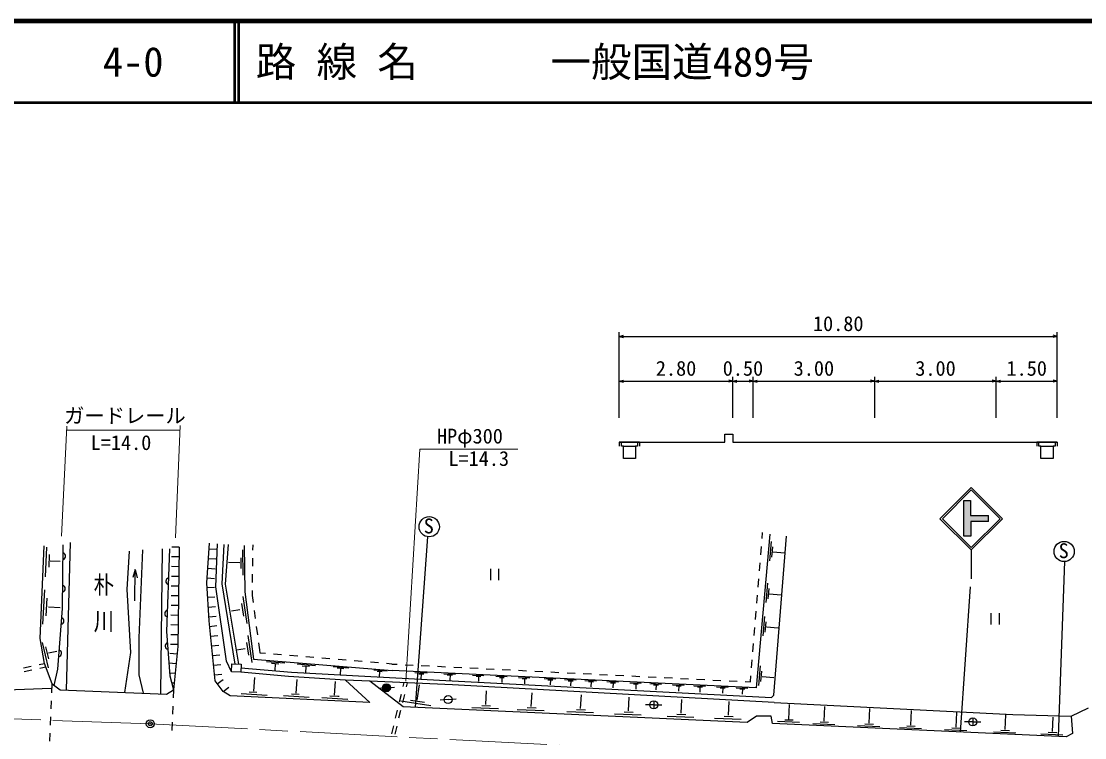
# Model space of a CAD drawing. Units: millimetres, scale not verified, with parts at other scales. Extents: x 40000 to 680000, y 20000 to 380000.
# Drawn here: x 151457 to 282622, y 291641 to 380000 of the extents above; entities that cross this region are included whole.
import ezdxf
from ezdxf.enums import TextEntityAlignment as Align

# ---------------------------------------------------------------- set-up
doc = ezdxf.new("R2010")
doc.units = ezdxf.units.MM
doc.header["$LTSCALE"] = 1000
doc.header["$PDMODE"] = 32
doc.header["$PDSIZE"] = 500
doc.linetypes.add('CHAIN', pattern=[18.5, 12, -1.5, 3.5, -1.5])
for name, color, linetype, lineweight in [('M-BGD', 7, 'Continuous', 25), ('M-BMK', 2, 'CHAIN', 13), ('M-BMK-SRVR', 3, 'Continuous', 25), ('M-STR-HTXT', 7, 'Continuous', 13), ('M-STR-STR1', 1, 'Continuous', 25), ('M-STR-STRC', 7, 'Continuous', 25), ('M-TTL', 2, 'Continuous', 140), ('M-TTL-LINE', 7, 'Continuous', 50)]:
    doc.layers.add(name, color=color, linetype=linetype, lineweight=lineweight)
doc.layers.add('M-BMK-HTXT', color=7, linetype='Continuous')
doc.layers.add('M-TTL-TXT', color=7, linetype='Continuous')
doc.styles.add('@ＭＳ ゴシック', font='')
doc.styles.add('ＭＳ ゴシック', font='')
doc.styles.get('@ＭＳ ゴシック').set_extended_font_data('@MS Gothic')
doc.styles.get('ＭＳ ゴシック').set_extended_font_data('MS Gothic')

msp = doc.modelspace()

# ---------------------------------------------------------------- hatches: boundary and pattern name
at = {"layer": 'M-STR-STRC'}
msp.add_hatch(color=256, dxfattribs=at).paths.add_polyline_path([(267726, 320900), (267726, 316481), (268556, 316481), (268556, 318322), (270742, 318322), (270742, 319043), (268525, 319043), (268525, 320900)])

# ---------------------------------------------------------------- linework, layer by layer
at = {"layer": 'M-BGD'}
for p, q in [((225218, 331080), (225218, 341643)), ((225218, 341143), (225718, 341268)), ((225218, 341143), (279218, 341143)), ((225218, 341143), (225718, 341018)), ((279218, 341143), (278718, 341268)), ((279218, 341143), (278718, 341018)), ((279218, 331080), (279218, 341643)), ((225218, 331080), (225218, 336133)), ((239218, 331080), (239218, 336133)), ((239218, 331080), (239218, 336133)), ((241718, 331080), (241718, 336133)), ((241718, 331080), (241718, 336133)), ((256718, 331080), (256718, 336133)), ((256718, 331080), (256718, 336133)), ((271718, 331080), (271718, 336133)), ((271718, 331080), (271718, 336133)), ((279218, 331080), (279218, 336133)), ((225218, 335633), (225718, 335758)), ((225218, 335633), (239218, 335633)), ((225218, 335633), (225718, 335508)), ((239218, 335633), (238718, 335758)), ((239218, 335633), (238718, 335508)), ((239218, 335633), (239718, 335758)), ((239218, 335633), (241718, 335633)), ((239218, 335633), (239718, 335508)), ((241718, 335633), (241218, 335758)), ((241718, 335633), (241218, 335508)), ((241718, 335633), (242218, 335758)), ((241718, 335633), (256718, 335633)), ((241718, 335633), (242218, 335508)), ((256718, 335633), (256218, 335758)), ((256718, 335633), (256218, 335508)), ((256718, 335633), (257218, 335758)), ((256718, 335633), (271718, 335633)), ((256718, 335633), (257218, 335508)), ((271718, 335633), (271218, 335758)), ((271718, 335633), (271218, 335508)), ((271718, 335633), (272218, 335758)), ((271718, 335633), (279218, 335633)), ((271718, 335633), (272218, 335508)), ((279218, 335633), (278718, 335758)), ((279218, 335633), (278718, 335508)), ((225218, 328080), (238218, 328080)), ((225468, 328080), (225218, 328080)), ((225218, 328080), (225218, 327580)), ((225468, 327580), (225468, 328080)), ((227468, 328080), (225468, 328080)), ((227718, 328080), (227468, 328080)), ((227468, 328080), (227468, 327580)), ((227718, 328080), (227718, 327580)), ((238218, 328080), (238218, 329080)), ((238218, 329080), (239218, 329080)), ((239218, 329080), (239218, 328080)), ((239218, 328080), (241718, 328080)), ((241718, 328080), (256718, 328080)), ((256718, 328080), (271718, 328080)), ((271718, 328080), (279218, 328080)), ((276968, 328080), (276718, 328080)), ((276718, 328080), (276718, 327580)), ((276968, 327580), (276968, 328080)), ((278968, 328080), (276968, 328080)), ((279218, 328080), (278968, 328080)), ((278968, 328080), (278968, 327580)), ((279218, 328080), (279218, 327580)), ((225718, 327580), (225468, 327580)), ((225718, 326080), (225718, 327580)), ((225718, 327580), (227218, 327580)), ((227468, 327580), (227218, 327580)), ((227218, 327580), (227218, 326080)), ((277218, 327580), (276968, 327580)), ((277218, 326080), (277218, 327580)), ((277218, 327580), (278718, 327580)), ((278968, 327580), (278718, 327580)), ((278718, 327580), (278718, 326080)), ((227218, 326080), (225718, 326080)), ((278718, 326080), (277218, 326080)), ((201556, 316434), (200034, 295396)), ((243768, 316763), (242109, 297796)), ((242830, 316205), (242890, 316938)), ((244266, 296893), (245835, 316483)), ((153782, 303883), (154270, 315326)), ((154585, 315159), (154398, 311496)), ((157043, 297524), (157522, 315729)), ((166002, 303951), (166436, 314799)), ((168825, 314939), (168641, 297057)), ((170919, 315132), (170019, 315143)), ((170919, 315132), (170768, 302895)), ((174644, 314948), (175541, 314885)), ((175472, 310268), (175666, 315534)), ((176255, 310612), (176501, 315492)), ((176975, 315474), (176618, 310577)), ((178725, 314799), (178782, 311709)), ((178936, 315335), (179015, 309647)), ((180034, 314793), (180042, 315414)), ((242668, 314212), (242749, 315209)), ((243929, 315845), (243727, 313458)), ((244093, 315198), (243992, 313926)), ((154901, 314235), (154854, 312678)), ((164777, 314641), (164461, 309941)), ((170905, 313932), (170005, 313943)), ((174559, 313751), (175457, 313688)), ((178538, 313810), (178538, 312531)), ((180009, 312794), (180022, 313793)), ((244171, 314566), (245622, 314441)), ((155018, 313474), (156259, 313427)), ((165501, 312381), (165220, 311385)), ((165454, 308508), (165501, 312381)), ((165501, 312381), (165756, 311378)), ((170890, 312732), (169990, 312743)), ((174475, 312554), (175373, 312491)), ((178429, 313228), (177004, 313264)), ((209323, 312457), (209323, 311057)), ((210373, 311057), (210373, 312457)), ((242505, 312219), (242587, 313215)), ((280106, 313361), (279365, 291774)), ((170875, 311532), (169975, 311543)), ((174391, 311357), (175289, 311294)), ((179984, 310794), (179996, 311794)), ((242343, 310225), (242424, 311222)), ((154127, 305635), (154355, 309865)), ((164461, 309941), (164949, 302147)), ((170860, 310332), (169960, 310343)), ((174382, 310159), (175281, 310210)), ((176773, 301078), (175472, 310268)), ((177843, 300722), (176255, 310612)), ((176618, 310577), (178267, 300707)), ((179015, 309647), (180104, 301332)), ((179963, 309174), (179971, 309794)), ((243478, 310685), (243275, 308298)), ((243642, 310037), (243541, 308766)), ((154591, 308839), (154474, 306678)), ((170845, 309132), (169945, 309144)), ((174450, 308961), (175348, 309012)), ((178771, 309057), (179270, 305742)), ((180080, 308313), (179963, 309174)), ((242180, 308232), (242262, 309229)), ((243720, 309405), (245171, 309281)), ((154810, 307786), (156237, 307692)), ((170830, 307932), (169930, 307944)), ((174517, 307763), (175415, 307814)), ((178427, 307427), (177374, 307263)), ((178607, 308215), (178849, 306647)), ((180350, 306332), (180215, 307322)), ((242018, 306239), (242099, 307235)), ((271039, 306992), (271039, 305592)), ((272089, 305592), (272089, 306992)), ((170815, 306733), (169916, 306744)), ((174584, 306565), (175483, 306616)), ((243119, 306579), (242916, 304192)), ((243283, 305931), (243181, 304660)), ((170786, 304333), (169886, 304344)), ((170801, 305533), (169901, 305544)), ((174684, 305370), (175579, 305462)), ((180620, 304350), (180485, 305341)), ((241855, 304245), (241937, 305242)), ((243361, 305299), (244812, 305175)), ((154327, 300811), (153782, 303883)), ((154823, 300246), (154086, 303370)), ((166008, 299411), (166002, 303951)), ((170771, 303133), (169871, 303144)), ((174807, 304176), (175702, 304268)), ((174929, 302982), (175825, 303074)), ((179238, 303395), (179479, 301827)), ((179401, 304238), (179901, 300922)), ((180872, 302499), (180755, 303359)), ((241693, 302252), (241774, 303248)), ((154449, 302832), (154823, 301369)), ((154835, 302130), (155830, 302317)), ((164949, 302147), (164187, 297236)), ((170675, 301937), (169779, 302024)), ((170768, 302895), (170248, 297537)), ((175052, 301788), (175947, 301881)), ((179058, 302607), (178005, 302443)), ((180911, 302064), (180872, 302499)), ((181561, 302011), (180911, 302064)), ((183555, 301847), (182558, 301929)), ((185548, 301684), (184551, 301766)), ((151718, 300245), (152695, 300457)), ((153672, 300669), (154327, 300811)), ((153746, 300236), (154478, 300403)), ((155270, 298274), (154327, 300811)), ((170559, 300743), (169663, 300830)), ((175175, 300595), (176070, 300687)), ((177382, 299754), (176773, 301078)), ((177382, 299754), (177419, 300738)), ((177419, 300738), (178560, 300696)), ((178560, 300696), (178523, 299711)), ((180104, 301332), (197187, 299940)), ((181700, 301060), (183969, 300864)), ((182325, 300823), (183225, 300771)), ((182778, 300724), (182716, 299970)), ((185482, 300752), (187751, 300556)), ((186108, 300515), (187008, 300463)), ((186560, 300416), (186498, 299662)), ((187541, 301520), (186544, 301602)), ((189534, 301356), (188538, 301438)), ((189912, 300410), (191857, 300260)), ((191528, 301193), (190531, 301275)), ((193521, 301029), (192524, 301111)), ((195514, 300866), (194518, 300947)), ((197161, 300730), (196511, 300784)), ((197161, 300730), (197802, 300698)), ((198801, 300649), (199799, 300599)), ((200798, 300549), (201797, 300500)), ((202796, 300450), (203794, 300400)), ((241530, 300258), (241612, 301255)), ((242586, 300489), (242384, 298101)), ((151797, 299789), (152772, 300012)), ((166543, 297141), (166008, 299411)), ((170443, 299549), (169749, 299616)), ((175298, 299401), (176193, 299493)), ((178523, 299711), (177382, 299754)), ((184432, 299175), (178523, 299711)), ((178543, 300251), (184795, 299736)), ((180129, 297377), (180258, 299085)), ((191437, 298720), (184432, 299175)), ((184795, 299736), (194579, 299181)), ((190436, 300250), (191261, 300198)), ((190827, 300146), (190779, 299449)), ((194579, 299181), (204600, 298641)), ((194921, 300003), (196596, 299904)), ((195337, 299835), (195972, 299814)), ((195639, 299745), (195601, 299180)), ((242109, 297796), (197187, 299940)), ((199978, 299694), (201514, 299628)), ((200471, 299541), (201095, 299527)), ((200772, 299482), (200748, 298920)), ((203582, 299525), (205011, 299480)), ((203988, 299386), (204033, 299386)), ((204033, 299386), (204643, 299379)), ((204345, 299383), (204321, 298741)), ((204793, 300351), (205792, 300301)), ((206791, 300251), (207789, 300201)), ((207092, 299357), (208521, 299312)), ((207543, 299219), (208153, 299212)), ((207856, 299215), (207831, 298574)), ((208788, 300152), (209787, 300102)), ((209970, 299220), (211399, 299175)), ((210421, 299081), (211031, 299074)), ((210733, 299078), (210709, 298436)), ((210786, 300052), (211784, 300003)), ((212766, 299087), (214194, 299042)), ((212783, 299953), (213782, 299903)), ((214781, 299853), (215779, 299804)), ((216778, 299754), (217777, 299704)), ((218776, 299655), (219775, 299605)), ((220773, 299555), (221772, 299505)), ((222771, 299456), (223770, 299406)), ((224768, 299356), (225767, 299307)), ((226766, 299257), (227765, 299207)), ((228763, 299157), (229762, 299108)), ((230761, 299058), (231760, 299008)), ((241389, 298529), (241449, 299262)), ((242750, 299841), (242649, 298570)), ((242828, 299209), (244279, 299084)), ((141146, 297278), (155158, 297744)), ((170327, 298354), (170015, 298385)), ((175636, 298291), (176360, 298826)), ((176350, 297326), (177073, 297862)), ((185342, 297119), (185471, 298827)), ((190096, 296884), (190225, 298592)), ((194450, 298634), (191437, 298720)), ((191437, 298720), (194433, 295970)), ((198539, 295464), (194450, 298634)), ((204652, 298167), (194450, 298634)), ((196499, 297802), (195503, 297713)), ((196499, 297802), (197495, 297891)), ((198647, 298442), (198528, 297952)), ((199064, 298423), (198945, 297930)), ((200274, 296285), (200562, 298165)), ((204600, 298641), (243973, 296601)), ((244315, 295982), (204652, 298167)), ((213216, 298948), (213827, 298941)), ((213529, 298944), (213504, 298303)), ((215966, 298934), (217394, 298889)), ((216417, 298795), (217027, 298788)), ((216729, 298792), (216704, 298150)), ((218466, 298815), (219895, 298769)), ((218917, 298676), (219527, 298669)), ((219229, 298672), (219205, 298031)), ((220976, 298695), (222404, 298650)), ((221427, 298556), (222037, 298549)), ((221739, 298552), (221714, 297911)), ((223699, 298565), (225128, 298520)), ((224150, 298426), (224760, 298419)), ((224463, 298422), (224438, 297781)), ((226502, 298431), (227930, 298386)), ((226952, 298292), (227563, 298285)), ((227265, 298289), (227240, 297647)), ((228993, 298312), (230421, 298267)), ((229443, 298173), (230054, 298166)), ((229756, 298170), (229731, 297528)), ((231795, 298178), (233223, 298133)), ((232246, 298040), (232856, 298033)), ((232558, 298036), (232533, 297395)), ((232758, 298959), (233757, 298909)), ((234402, 298054), (235831, 298009)), ((234756, 298859), (235755, 298810)), ((234853, 297915), (235463, 297908)), ((235166, 297912), (235141, 297270)), ((236754, 298760), (237752, 298710)), ((237205, 297920), (238633, 297875)), ((237655, 297781), (238266, 297774)), ((237968, 297778), (237943, 297136)), ((238751, 298660), (239750, 298611)), ((239632, 297804), (241060, 297759)), ((240749, 298561), (241389, 298529)), ((177204, 296823), (176350, 297326)), ((194433, 295970), (177204, 296823)), ((181768, 296850), (178573, 297049)), ((180527, 297236), (179568, 297260)), ((186980, 296592), (183786, 296791)), ((185740, 296979), (184780, 297002)), ((191735, 296357), (188540, 296556)), ((190494, 296743), (189535, 296767)), ((190658, 296732), (190494, 296743)), ((198292, 296981), (198056, 296009)), ((198709, 296959), (198473, 295987)), ((204100, 296344), (205096, 296433)), ((208761, 295732), (208854, 297425)), ((214358, 295486), (214451, 297179)), ((220451, 295238), (220545, 296931)), ((226339, 294969), (226433, 296662)), ((240082, 297666), (240693, 297659)), ((240395, 297662), (240370, 297021)), ((243973, 296601), (244266, 296893)), ((201951, 295567), (198261, 296137)), ((241002, 293525), (198539, 295464)), ((201179, 295988), (199447, 296238)), ((204100, 296344), (203104, 296255)), ((210333, 295205), (207036, 295326)), ((209346, 295529), (208246, 295568)), ((214943, 295283), (213843, 295322)), ((229468, 295698), (228468, 295698)), ((229468, 296198), (229468, 295198)), ((229468, 295698), (230468, 295698)), ((232839, 294673), (232932, 296366)), ((238673, 294406), (238767, 296099)), ((244315, 295982), (273734, 294507)), ((246145, 293946), (246223, 295746)), ((250501, 293680), (250579, 295480)), ((256032, 293428), (256110, 295227)), ((280932, 294302), (283068, 295343)), ((197820, 295037), (197584, 294065)), ((198237, 295015), (198001, 294043)), ((215930, 294959), (212634, 295080)), ((222023, 294712), (218727, 294833)), ((221036, 295035), (219936, 295074)), ((227911, 294443), (224615, 294564)), ((226924, 294767), (225824, 294806)), ((234411, 294146), (231115, 294267)), ((233424, 294470), (232324, 294509)), ((240245, 293880), (236949, 294001)), ((239258, 294204), (238158, 294243)), ((242152, 294281), (241002, 293525)), ((243966, 294292), (242152, 294281)), ((244119, 293383), (243966, 294292)), ((246676, 293796), (245615, 293827)), ((261191, 293192), (261269, 294992)), ((266757, 292938), (266835, 294738)), ((268811, 294091), (268811, 293091)), ((272809, 292662), (272887, 294462)), ((273734, 294507), (280932, 294302)), ((278632, 292396), (278710, 294196)), ((280932, 294302), (281124, 292152)), ((197348, 293094), (197112, 292122)), ((197765, 293072), (197529, 292100)), ((280312, 291731), (244119, 293383)), ((247453, 293504), (244715, 293629)), ((251809, 293238), (249071, 293363)), ((251032, 293530), (249971, 293561)), ((257340, 292986), (254602, 293111)), ((256563, 293277), (255502, 293308)), ((262499, 292750), (259760, 292875)), ((261721, 293042), (260660, 293073)), ((268065, 292496), (265326, 292621)), ((267287, 292787), (266226, 292819)), ((268811, 293591), (267811, 293591)), ((268811, 293591), (269811, 293591)), ((273339, 292511), (272278, 292542)), ((274117, 292220), (271378, 292345)), ((279940, 291954), (277202, 292079)), ((279162, 292245), (278101, 292277)), ((281124, 292152), (280312, 291731))]:
    msp.add_line(p, q, dxfattribs=at)
for points in [[(155510, 298102), (155974, 300111), (156545, 307571), (156641, 315426)], [(169726, 314948), (169369, 304757), (169776, 299254), (170248, 297537)], [(176350, 297326), (175376, 298643), (174612, 306068), (174349, 310755), (174691, 315626)]]:
    msp.add_lwpolyline(points, dxfattribs=at)
for centre, radius in [((201772, 317665), 1250), ((280083, 314610), 1250), ((196499, 297802), 500), ((196499, 297802), 400), ((196499, 297802), 300), ((196499, 297802), 200), ((196499, 297802), 100), ((196499, 297802), 20), ((204100, 296344), 500), ((229468, 295698), 500), ((268811, 293591), 500)]:
    msp.add_circle(centre, radius, dxfattribs=at)
for centre, start, end in [((156508, 314028), 285.55605, 73.03564), ((169703, 310946), 104.2544, 251.73399), ((156458, 310029), 285.55605, 73.03564), ((169563, 306949), 104.2544, 251.73399), ((156311, 306041), 281.88727, 69.36686), ((169618, 302968), 110.4865, 257.96609), ((156006, 302052), 281.88727, 69.36686)]:
    msp.add_arc(centre, 417, start, end, dxfattribs=at)
msp.add_point((196499, 297802), dxfattribs=at)
at = {"layer": 'M-BMK'}
for q in [(67222, 296907), (267024, 288129)]:
    msp.add_line((167363, 293361), q, dxfattribs=at)
at = {"layer": 'M-BMK-SRVR'}
msp.add_circle((167363, 293361), 500, dxfattribs=at)
msp.add_point((167363, 293361), dxfattribs=at)
at = {"layer": 'M-STR-HTXT'}
for p, q in [((157067, 330069), (156435, 316500)), ((157045, 329591), (171017, 329591)), ((171039, 330130), (170465, 316285)), ((200600, 327244), (198869, 298604)), ((200600, 327244), (212693, 327244))]:
    msp.add_line(p, q, dxfattribs=at)
at = {"layer": 'M-STR-STR1'}
for p, q in [((155226, 297196), (155270, 298274)), ((155270, 298274), (156271, 297555)), ((156271, 297555), (169352, 297028)), ((169352, 297028), (170248, 297537)), ((170248, 297537), (170208, 296547)), ((155144, 295198), (155185, 296197)), ((170168, 295547), (170128, 294548)), ((155062, 293199), (155103, 294198)), ((170087, 293549), (170047, 292550)), ((154979, 291201), (155021, 292200))]:
    msp.add_line(p, q, dxfattribs=at)
at = {"layer": 'M-STR-STRC'}
for p, q in [((264767, 318657), (268627, 322518)), ((265064, 318657), (268627, 322221)), ((268627, 322518), (272488, 318657)), ((268627, 322221), (272191, 318657)), ((267726, 320900), (268525, 320900)), ((267726, 316481), (267726, 320900)), ((268525, 320900), (268525, 319043)), ((268525, 319043), (270742, 319043)), ((270742, 318322), (270742, 319043)), ((268627, 314796), (264767, 318657)), ((268627, 315093), (265064, 318657)), ((270742, 318322), (268556, 318322)), ((268556, 318322), (268556, 316481)), ((272488, 318657), (268627, 314796)), ((272191, 318657), (268627, 315093)), ((268556, 316481), (267726, 316481)), ((268627, 314796), (268627, 311240)), ((267301, 292325), (268519, 310265))]:
    msp.add_line(p, q, dxfattribs=at)
at = {"layer": 'M-TTL'}
msp.add_line((680000, 380000), (40000, 380000), dxfattribs=at)
at = {"layer": 'M-TTL-LINE'}
for p, q in [((177750, 380000), (177750, 370000)), ((178250, 380000), (178250, 370000)), ((40000, 370000), (680000, 370000))]:
    msp.add_line(p, q, dxfattribs=at)

# ---------------------------------------------------------------- texts
at = {"layer": 'M-BGD', "style": 'ＭＳ ゴシック'}
for s, p in [('10.80', (252218, 341243)), ('2.80', (232218, 335733)), ('0.50', (240468, 335733)), ('3.00', (249218, 335733)), ('3.00', (264218, 335733)), ('1.50', (275468, 335733))]:
    msp.add_text(s, height=1833, dxfattribs=at).set_placement(p, align=Align.BOTTOM_CENTER)
for p in [(201094, 316292), (279405, 313237)]:
    msp.add_text('S', height=1833, dxfattribs=at).set_placement(p, align=Align.BOTTOM_LEFT)
at = {"layer": 'M-BGD', "style": '@ＭＳ ゴシック', "width": 1.2}
msp.add_text('朴 川', height=1833, rotation=270, dxfattribs=at).set_placement((160145, 312046), align=Align.BOTTOM_LEFT)
at = {"layer": 'M-BMK-HTXT', "style": 'ＭＳ ゴシック'}
for s, p in [('HPφ300', (202730, 327375)), ('L=14.3', (204139, 324612))]:
    msp.add_text(s, height=1833, dxfattribs=at).set_placement(p, align=Align.BOTTOM_LEFT)
at = {"layer": 'M-STR-HTXT', "style": 'ＭＳ ゴシック'}
for s, p in [('ガードレール', (156741, 329898)), ('L=14.0', (160016, 326572))]:
    msp.add_text(s, height=1833, dxfattribs=at).set_placement(p, align=Align.BOTTOM_LEFT)
at = {"layer": 'M-TTL-TXT', "style": 'ＭＳ ゴシック'}
for s, p in [('4-0', (161521, 375000)), ('路 線 名', (180380, 375000)), ('一般国道489号', (216734, 375000))]:
    msp.add_text(s, height=3666, dxfattribs=at).set_placement(p, align=Align.MIDDLE_LEFT)

doc.saveas('drawing.dxf')
